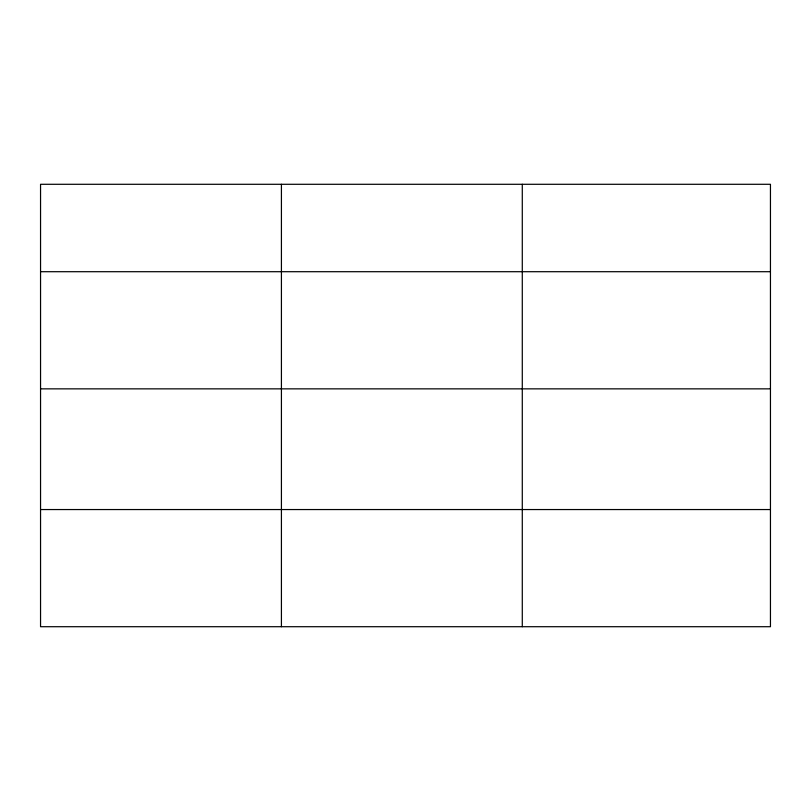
<?xml version="1.0" encoding="UTF-8"?>
<svg xmlns="http://www.w3.org/2000/svg" width="811" height="811" viewBox="0 0 811 811"><rect width="100%" height="100%" fill="white"/><g stroke="black" fill="none" stroke-linecap="round" stroke-linejoin="round"><path stroke-width="1.22" d="M770.45 388.854L770.45 184.29L40.55 184.29L40.55 626.71L770.45 626.71L770.45 388.854L40.55 388.854M40.55 271.705L770.45 271.705M40.55 509.551L770.45 509.551M522.284 184.29L522.284 626.71M281.417 184.29L281.417 626.71"/></g></svg>
